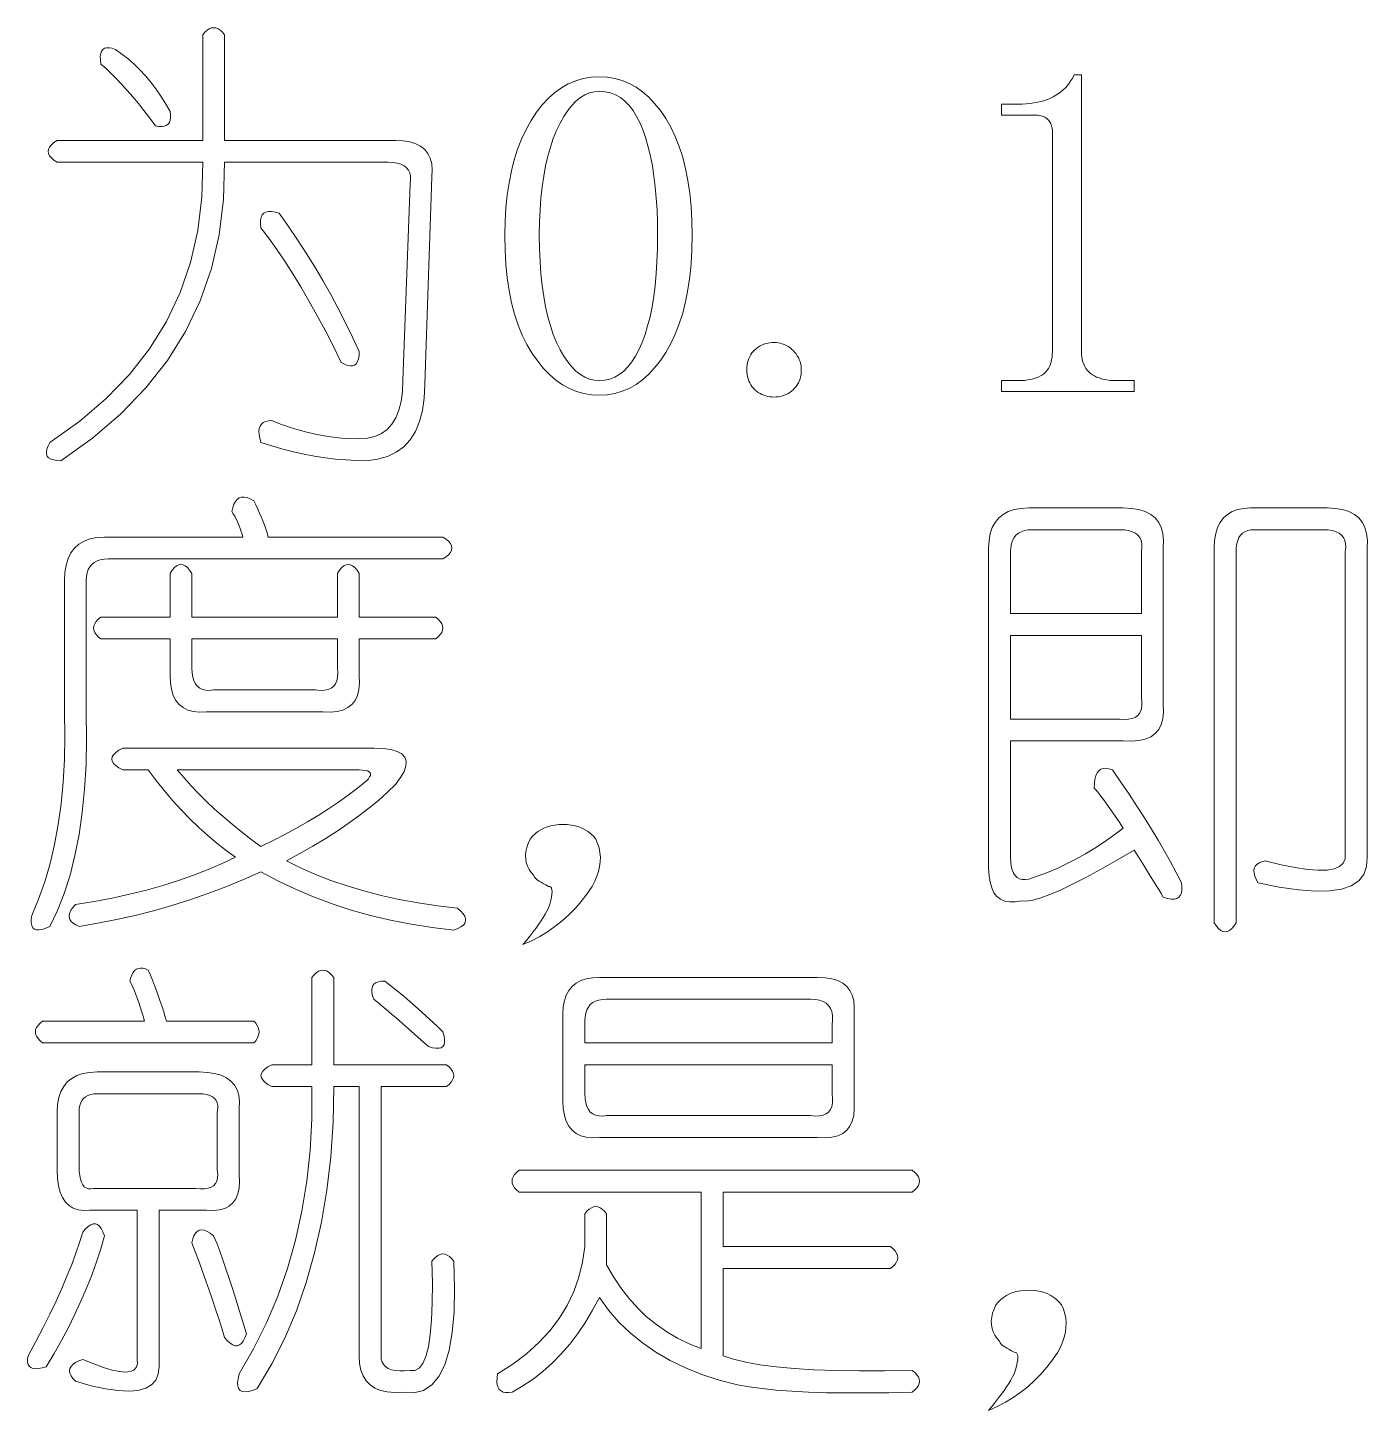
# Model space of a CAD drawing. Extents: x 0 to 297, y 0 to 210.
# Drawn here: x 174.88 to 189.61, y 29.86 to 45.06 of the extents above; entities that cross this region are included whole.
import ezdxf

# ---------------------------------------------------------------- set-up
doc = ezdxf.new("R2010")
doc.units = 0

msp = doc.modelspace()

# ---------------------------------------------------------------- linework, layer by layer
at = {"color": 255, "lineweight": 13}
for points in [[(176.806, 44.975), (176.83, 45.004), (176.854, 45.026), (176.878, 45.042), (176.902, 45.052), (176.926, 45.055), (176.95, 45.052), (176.974, 45.042), (176.998, 45.026), (177.022, 45.004), (177.046, 44.975), (177.046, 43.815), (178.926, 43.815), (179.009, 43.811), (179.083, 43.799), (179.147, 43.779), (179.201, 43.751), (179.246, 43.715), (179.281, 43.671), (179.307, 43.619), (179.323, 43.559), (179.329, 43.491), (179.326, 43.415), (179.246, 41.135), (179.24, 40.983), (179.221, 40.846), (179.189, 40.724), (179.144, 40.617), (179.086, 40.525), (179.016, 40.449), (178.933, 40.388), (178.837, 40.342), (178.728, 40.311), (178.606, 40.295), (178.494, 40.297), (178.381, 40.303), (178.267, 40.313), (178.152, 40.327), (178.036, 40.345), (177.92, 40.367), (177.803, 40.393), (177.685, 40.423), (177.566, 40.457), (177.446, 40.495), (177.433, 40.541), (177.425, 40.582), (177.423, 40.618), (177.427, 40.649), (177.436, 40.675), (177.451, 40.697), (177.471, 40.714), (177.497, 40.726), (177.529, 40.733), (177.566, 40.735), (177.662, 40.697), (177.758, 40.663), (177.854, 40.633), (177.95, 40.607), (178.046, 40.585), (178.142, 40.567), (178.238, 40.553), (178.334, 40.543), (178.43, 40.537), (178.526, 40.535), (178.617, 40.542), (178.699, 40.561), (178.771, 40.593), (178.833, 40.638), (178.886, 40.695), (178.929, 40.766), (178.963, 40.849), (178.987, 40.945), (179.001, 41.054), (179.006, 41.175), (179.086, 43.335), (179.091, 43.381), (179.089, 43.422), (179.081, 43.458), (179.067, 43.489), (179.046, 43.515), (179.019, 43.537), (178.985, 43.554), (178.945, 43.566), (178.899, 43.573), (178.846, 43.575), (177.046, 43.575), (177.035, 43.168), (176.987, 42.778), (176.901, 42.406), (176.777, 42.052), (176.616, 41.715), (176.417, 41.396), (176.181, 41.094), (175.907, 40.81), (175.595, 40.544), (175.246, 40.295), (175.202, 40.297), (175.165, 40.303), (175.135, 40.313), (175.112, 40.327), (175.096, 40.345), (175.088, 40.367), (175.087, 40.393), (175.093, 40.423), (175.106, 40.457), (175.126, 40.495), (175.453, 40.728), (175.744, 40.977), (176, 41.243), (176.221, 41.526), (176.406, 41.825), (176.557, 42.142), (176.672, 42.475), (176.752, 42.825), (176.797, 43.192), (176.806, 43.575), (175.206, 43.575), (175.17, 43.599), (175.142, 43.623), (175.122, 43.647), (175.11, 43.671), (175.106, 43.695), (175.11, 43.719), (175.122, 43.743), (175.142, 43.767), (175.17, 43.791), (175.206, 43.815), (176.806, 43.815)], [(175.846, 44.815), (175.917, 44.765), (175.985, 44.711), (176.051, 44.653), (176.115, 44.591), (176.176, 44.525), (176.235, 44.455), (176.291, 44.381), (176.345, 44.303), (176.397, 44.221), (176.446, 44.135), (176.452, 44.098), (176.453, 44.065), (176.449, 44.037), (176.44, 44.014), (176.426, 43.995), (176.408, 43.982), (176.385, 43.973), (176.357, 43.969), (176.324, 43.97), (176.286, 43.975), (176.223, 44.061), (176.16, 44.143), (176.098, 44.221), (176.037, 44.295), (175.976, 44.365), (175.917, 44.431), (175.858, 44.493), (175.8, 44.551), (175.743, 44.605), (175.686, 44.655), (175.681, 44.7), (175.68, 44.738), (175.684, 44.77), (175.693, 44.796), (175.706, 44.815), (175.725, 44.828), (175.748, 44.834), (175.776, 44.834), (175.809, 44.828)], [(181.166, 41.015), (181.08, 41.02), (180.996, 41.034), (180.915, 41.057), (180.837, 41.089), (180.761, 41.13), (180.689, 41.181), (180.619, 41.241), (180.552, 41.31), (180.488, 41.388), (180.426, 41.475), (180.369, 41.571), (180.318, 41.674), (180.273, 41.785), (180.234, 41.904), (180.201, 42.03), (180.174, 42.164), (180.153, 42.305), (180.138, 42.454), (180.129, 42.611), (180.126, 42.775), (180.129, 42.928), (180.138, 43.075), (180.152, 43.216), (180.173, 43.351), (180.199, 43.48), (180.231, 43.603), (180.268, 43.72), (180.312, 43.831), (180.361, 43.936), (180.416, 44.035), (180.476, 44.126), (180.539, 44.208), (180.606, 44.28), (180.675, 44.342), (180.749, 44.395), (180.825, 44.438), (180.906, 44.472), (180.989, 44.496), (181.076, 44.51), (181.166, 44.515), (181.253, 44.511), (181.336, 44.497), (181.417, 44.474), (181.494, 44.442), (181.569, 44.4), (181.64, 44.35), (181.709, 44.29), (181.774, 44.221), (181.837, 44.143), (181.896, 44.055), (181.951, 43.96), (182.001, 43.857), (182.044, 43.747), (182.082, 43.63), (182.114, 43.505), (182.14, 43.374), (182.16, 43.235), (182.175, 43.089), (182.183, 42.936), (182.186, 42.775), (182.183, 42.615), (182.175, 42.461), (182.16, 42.315), (182.14, 42.175), (182.114, 42.043), (182.082, 41.917), (182.044, 41.799), (182.001, 41.687), (181.951, 41.583), (181.896, 41.485), (181.837, 41.396), (181.774, 41.316), (181.709, 41.246), (181.64, 41.184), (181.569, 41.133), (181.494, 41.09), (181.417, 41.058), (181.336, 41.034), (181.253, 41.02)], [(186.466, 44.535), (186.466, 41.495), (186.467, 41.464), (186.47, 41.434), (186.475, 41.406), (186.482, 41.38), (186.491, 41.355), (186.502, 41.332), (186.515, 41.31), (186.53, 41.29), (186.547, 41.272), (186.566, 41.255), (186.587, 41.24), (186.609, 41.226), (186.633, 41.214), (186.659, 41.204), (186.686, 41.195), (186.715, 41.188), (186.745, 41.182), (186.777, 41.178), (186.811, 41.176), (186.846, 41.175), (187.046, 41.175), (187.046, 41.055), (185.586, 41.055), (185.586, 41.175), (185.766, 41.175), (185.805, 41.176), (185.842, 41.178), (185.876, 41.182), (185.909, 41.188), (185.939, 41.195), (185.967, 41.204), (185.992, 41.214), (186.016, 41.226), (186.037, 41.24), (186.056, 41.255), (186.073, 41.272), (186.089, 41.29), (186.102, 41.31), (186.114, 41.332), (186.124, 41.355), (186.132, 41.38), (186.138, 41.406), (186.143, 41.434), (186.145, 41.464), (186.146, 41.495), (186.146, 43.915), (186.146, 43.931), (186.144, 43.946), (186.142, 43.961), (186.138, 43.974), (186.134, 43.988), (186.128, 44), (186.122, 44.013), (186.114, 44.024), (186.106, 44.035), (186.096, 44.045), (186.086, 44.055), (186.074, 44.063), (186.062, 44.071), (186.048, 44.077), (186.034, 44.083), (186.018, 44.087), (186.002, 44.091), (185.984, 44.093), (185.966, 44.095), (185.946, 44.095), (185.586, 44.095), (185.586, 44.215), (185.766, 44.215), (185.813, 44.216), (185.859, 44.218), (185.902, 44.222), (185.944, 44.228), (185.984, 44.235), (186.022, 44.244), (186.058, 44.254), (186.093, 44.266), (186.125, 44.28), (186.156, 44.295), (186.186, 44.312), (186.213, 44.33), (186.24, 44.35), (186.265, 44.372), (186.289, 44.395), (186.311, 44.42), (186.332, 44.446), (186.351, 44.474), (186.37, 44.504), (186.386, 44.535)], [(181.166, 44.355), (181.111, 44.351), (181.058, 44.338), (181.006, 44.317), (180.957, 44.286), (180.909, 44.248), (180.863, 44.2), (180.818, 44.145), (180.776, 44.08), (180.735, 44.007), (180.696, 43.925), (180.66, 43.836), (180.628, 43.742), (180.599, 43.641), (180.575, 43.535), (180.554, 43.423), (180.537, 43.305), (180.523, 43.181), (180.514, 43.052), (180.508, 42.916), (180.506, 42.775), (180.508, 42.627), (180.514, 42.485), (180.523, 42.35), (180.537, 42.222), (180.554, 42.1), (180.575, 41.986), (180.599, 41.878), (180.628, 41.777), (180.66, 41.683), (180.696, 41.595), (180.735, 41.515), (180.776, 41.444), (180.818, 41.381), (180.863, 41.326), (180.909, 41.28), (180.957, 41.242), (181.006, 41.213), (181.058, 41.192), (181.111, 41.179), (181.166, 41.175), (181.225, 41.179), (181.281, 41.192), (181.335, 41.213), (181.385, 41.242), (181.434, 41.28), (181.479, 41.326), (181.523, 41.381), (181.563, 41.444), (181.601, 41.515), (181.636, 41.595), (181.669, 41.683), (181.697, 41.777), (181.723, 41.878), (181.745, 41.986), (181.764, 42.1), (181.779, 42.222), (181.791, 42.35), (181.799, 42.485), (181.805, 42.627), (181.806, 42.775), (181.805, 42.916), (181.8, 43.052), (181.792, 43.181), (181.781, 43.305), (181.766, 43.423), (181.749, 43.535), (181.728, 43.641), (181.704, 43.742), (181.677, 43.836), (181.646, 43.925), (181.613, 44.007), (181.576, 44.08), (181.536, 44.145), (181.493, 44.2), (181.446, 44.248), (181.397, 44.286), (181.344, 44.317), (181.288, 44.338), (181.229, 44.351)], [(177.646, 43.015), (177.749, 42.87), (177.848, 42.724), (177.944, 42.576), (178.037, 42.426), (178.126, 42.275), (178.213, 42.122), (178.296, 41.968), (178.376, 41.812), (178.453, 41.654), (178.526, 41.495), (178.524, 41.451), (178.518, 41.414), (178.508, 41.384), (178.494, 41.361), (178.476, 41.345), (178.454, 41.337), (178.428, 41.336), (178.398, 41.342), (178.364, 41.355), (178.326, 41.375), (178.238, 41.556), (178.15, 41.729), (178.062, 41.895), (177.974, 42.054), (177.886, 42.205), (177.798, 42.35), (177.71, 42.487), (177.622, 42.617), (177.534, 42.74), (177.446, 42.855), (177.441, 42.9), (177.441, 42.938), (177.447, 42.97), (177.459, 42.996), (177.476, 43.015), (177.499, 43.028), (177.527, 43.034), (177.561, 43.034), (177.601, 43.028)], [(183.086, 40.995), (183.063, 40.996), (183.039, 40.998), (183.017, 41.002), (182.995, 41.008), (182.974, 41.015), (182.953, 41.024), (182.933, 41.034), (182.913, 41.046), (182.895, 41.06), (182.876, 41.075), (182.859, 41.092), (182.844, 41.11), (182.83, 41.129), (182.819, 41.149), (182.809, 41.17), (182.801, 41.193), (182.794, 41.217), (182.79, 41.242), (182.787, 41.268), (182.786, 41.295), (182.787, 41.323), (182.79, 41.349), (182.794, 41.374), (182.801, 41.398), (182.809, 41.42), (182.819, 41.442), (182.83, 41.462), (182.844, 41.481), (182.859, 41.499), (182.876, 41.515), (182.895, 41.53), (182.913, 41.544), (182.933, 41.556), (182.953, 41.566), (182.974, 41.575), (182.995, 41.582), (183.017, 41.588), (183.039, 41.592), (183.063, 41.594), (183.086, 41.595), (183.11, 41.594), (183.133, 41.592), (183.156, 41.587), (183.177, 41.581), (183.199, 41.573), (183.219, 41.563), (183.24, 41.551), (183.259, 41.538), (183.278, 41.522), (183.296, 41.505), (183.313, 41.487), (183.329, 41.468), (183.342, 41.449), (183.354, 41.428), (183.364, 41.408), (183.372, 41.386), (183.378, 41.365), (183.383, 41.342), (183.385, 41.319), (183.386, 41.295), (183.385, 41.268), (183.383, 41.242), (183.378, 41.217), (183.372, 41.193), (183.364, 41.17), (183.354, 41.149), (183.342, 41.129), (183.329, 41.11), (183.313, 41.092), (183.296, 41.075), (183.278, 41.06), (183.259, 41.046), (183.24, 41.034), (183.219, 41.024), (183.199, 41.015), (183.177, 41.008), (183.156, 41.002), (183.133, 40.998), (183.11, 40.996)], [(177.366, 39.855), (177.389, 39.808), (177.411, 39.762), (177.431, 39.718), (177.449, 39.676), (177.466, 39.635), (177.481, 39.596), (177.495, 39.558), (177.507, 39.522), (177.517, 39.488), (177.526, 39.455), (179.446, 39.455), (179.482, 39.431), (179.51, 39.407), (179.53, 39.383), (179.542, 39.359), (179.546, 39.335), (179.542, 39.311), (179.53, 39.287), (179.51, 39.263), (179.482, 39.239), (179.446, 39.215), (175.766, 39.215), (175.721, 39.213), (175.68, 39.206), (175.644, 39.194), (175.613, 39.177), (175.586, 39.155), (175.565, 39.129), (175.548, 39.098), (175.536, 39.062), (175.529, 39.021), (175.526, 38.975), (175.526, 37.535), (175.529, 37.238), (175.523, 36.954), (175.507, 36.684), (175.481, 36.428), (175.446, 36.185), (175.401, 35.956), (175.347, 35.74), (175.283, 35.538), (175.209, 35.35), (175.126, 35.175), (175.081, 35.155), (175.041, 35.142), (175.007, 35.136), (174.979, 35.137), (174.956, 35.145), (174.939, 35.161), (174.927, 35.184), (174.921, 35.214), (174.921, 35.251), (174.926, 35.295), (175.002, 35.476), (175.069, 35.666), (175.127, 35.866), (175.176, 36.076), (175.216, 36.295), (175.248, 36.524), (175.271, 36.762), (175.285, 37.01), (175.29, 37.268), (175.286, 37.535), (175.286, 38.975), (175.291, 39.066), (175.304, 39.148), (175.326, 39.22), (175.357, 39.282), (175.396, 39.335), (175.445, 39.378), (175.502, 39.412), (175.568, 39.436), (175.643, 39.45), (175.726, 39.455), (177.246, 39.455), (177.238, 39.487), (177.229, 39.518), (177.219, 39.548), (177.208, 39.577), (177.196, 39.605), (177.184, 39.633), (177.171, 39.66), (177.157, 39.686), (177.142, 39.711), (177.126, 39.735), (177.136, 39.78), (177.149, 39.817), (177.165, 39.847), (177.184, 39.87), (177.206, 39.885), (177.232, 39.894), (177.261, 39.895), (177.293, 39.889), (177.328, 39.876)], [(185.886, 39.775), (186.926, 39.775), (187.017, 39.771), (187.097, 39.758), (187.167, 39.736), (187.227, 39.705), (187.276, 39.665), (187.315, 39.617), (187.343, 39.56), (187.361, 39.494), (187.369, 39.419), (187.366, 39.335), (187.366, 37.615), (187.369, 37.532), (187.361, 37.458), (187.343, 37.394), (187.315, 37.34), (187.276, 37.295), (187.227, 37.26), (187.167, 37.234), (187.097, 37.218), (187.017, 37.212), (186.926, 37.215), (185.686, 37.215), (185.686, 35.935), (185.688, 35.882), (185.694, 35.836), (185.704, 35.796), (185.718, 35.762), (185.736, 35.735), (185.758, 35.714), (185.784, 35.7), (185.814, 35.692), (185.848, 35.69), (185.886, 35.695), (185.99, 35.73), (186.094, 35.769), (186.198, 35.813), (186.302, 35.862), (186.406, 35.915), (186.51, 35.974), (186.614, 36.037), (186.718, 36.105), (186.822, 36.178), (186.926, 36.255), (186.88, 36.324), (186.837, 36.388), (186.797, 36.446), (186.76, 36.498), (186.726, 36.545), (186.696, 36.586), (186.669, 36.622), (186.645, 36.652), (186.624, 36.676), (186.606, 36.695), (186.608, 36.748), (186.614, 36.793), (186.624, 36.831), (186.638, 36.862), (186.656, 36.885), (186.678, 36.902), (186.704, 36.911), (186.734, 36.913), (186.768, 36.908), (186.806, 36.895), (186.9, 36.76), (186.99, 36.628), (187.076, 36.498), (187.158, 36.37), (187.236, 36.245), (187.31, 36.122), (187.38, 36.002), (187.446, 35.884), (187.508, 35.768), (187.566, 35.655), (187.571, 35.61), (187.571, 35.572), (187.565, 35.54), (187.553, 35.514), (187.536, 35.495), (187.513, 35.482), (187.485, 35.476), (187.451, 35.476), (187.411, 35.482), (187.366, 35.495), (187.341, 35.536), (187.315, 35.58), (187.287, 35.626), (187.257, 35.674), (187.226, 35.725), (187.193, 35.778), (187.159, 35.834), (187.123, 35.892), (187.085, 35.952), (187.046, 36.015), (186.854, 35.902), (186.677, 35.801), (186.515, 35.713), (186.368, 35.638), (186.236, 35.575), (186.12, 35.526), (186.019, 35.489), (185.933, 35.465), (185.862, 35.454), (185.806, 35.455), (185.738, 35.444), (185.677, 35.444), (185.623, 35.454), (185.576, 35.474), (185.536, 35.505), (185.504, 35.546), (185.479, 35.598), (185.461, 35.66), (185.45, 35.732), (185.446, 35.815), (185.446, 39.335), (185.451, 39.419), (185.464, 39.494), (185.486, 39.56), (185.517, 39.617), (185.556, 39.665), (185.605, 39.705), (185.662, 39.736), (185.728, 39.758), (185.803, 39.771)], [(188.326, 39.775), (189.166, 39.775), (189.257, 39.771), (189.337, 39.758), (189.407, 39.736), (189.467, 39.705), (189.516, 39.665), (189.555, 39.617), (189.583, 39.56), (189.601, 39.494), (189.609, 39.419), (189.606, 39.335), (189.606, 35.935), (189.601, 35.832), (189.571, 35.745), (189.515, 35.675), (189.433, 35.622), (189.326, 35.585), (189.193, 35.566), (189.035, 35.563), (188.851, 35.577), (188.641, 35.608), (188.406, 35.655), (188.385, 35.694), (188.371, 35.729), (188.363, 35.761), (188.361, 35.79), (188.366, 35.815), (188.377, 35.838), (188.395, 35.857), (188.419, 35.873), (188.449, 35.886), (188.486, 35.895), (188.661, 35.853), (188.816, 35.822), (188.952, 35.802), (189.069, 35.793), (189.166, 35.795), (189.245, 35.809), (189.304, 35.834), (189.344, 35.87), (189.365, 35.917), (189.366, 35.975), (189.366, 39.295), (189.371, 39.341), (189.369, 39.382), (189.361, 39.418), (189.347, 39.449), (189.326, 39.475), (189.299, 39.497), (189.265, 39.514), (189.225, 39.526), (189.179, 39.533), (189.126, 39.535), (188.366, 39.535), (188.328, 39.533), (188.294, 39.526), (188.264, 39.514), (188.238, 39.497), (188.216, 39.475), (188.198, 39.449), (188.184, 39.418), (188.174, 39.382), (188.168, 39.341), (188.166, 39.295), (188.166, 35.215), (188.142, 35.179), (188.118, 35.151), (188.094, 35.131), (188.07, 35.119), (188.046, 35.115), (188.022, 35.119), (187.998, 35.131), (187.974, 35.151), (187.95, 35.179), (187.926, 35.215), (187.926, 39.335), (187.93, 39.419), (187.942, 39.494), (187.962, 39.56), (187.99, 39.617), (188.026, 39.665), (188.07, 39.705), (188.122, 39.736), (188.182, 39.758), (188.25, 39.771)], [(186.886, 39.535), (185.926, 39.535), (185.881, 39.533), (185.84, 39.526), (185.804, 39.514), (185.773, 39.497), (185.746, 39.475), (185.725, 39.449), (185.708, 39.418), (185.696, 39.382), (185.689, 39.341), (185.686, 39.295), (185.686, 38.615), (187.126, 38.615), (187.126, 39.295), (187.131, 39.341), (187.129, 39.382), (187.121, 39.418), (187.107, 39.449), (187.086, 39.475), (187.059, 39.497), (187.025, 39.514), (186.985, 39.526), (186.939, 39.533)], [(178.286, 39.055), (178.31, 39.091), (178.334, 39.119), (178.358, 39.139), (178.382, 39.151), (178.406, 39.155), (178.43, 39.151), (178.454, 39.139), (178.478, 39.119), (178.502, 39.091), (178.526, 39.055), (178.526, 38.575), (179.366, 38.575), (179.395, 38.551), (179.417, 38.527), (179.433, 38.503), (179.443, 38.479), (179.446, 38.455), (179.443, 38.431), (179.433, 38.407), (179.417, 38.383), (179.395, 38.359), (179.366, 38.335), (178.526, 38.335), (178.526, 37.935), (178.529, 37.852), (178.523, 37.778), (178.507, 37.714), (178.481, 37.66), (178.446, 37.615), (178.401, 37.58), (178.347, 37.554), (178.283, 37.538), (178.209, 37.532), (178.126, 37.535), (176.846, 37.535), (176.77, 37.532), (176.702, 37.538), (176.642, 37.554), (176.59, 37.58), (176.546, 37.615), (176.51, 37.66), (176.482, 37.714), (176.462, 37.778), (176.45, 37.852), (176.446, 37.935), (176.446, 38.335), (175.686, 38.335), (175.657, 38.359), (175.635, 38.383), (175.619, 38.407), (175.609, 38.431), (175.606, 38.455), (175.609, 38.479), (175.619, 38.503), (175.635, 38.527), (175.657, 38.551), (175.686, 38.575), (176.446, 38.575), (176.446, 39.055), (176.47, 39.091), (176.494, 39.119), (176.518, 39.139), (176.542, 39.151), (176.566, 39.155), (176.59, 39.151), (176.614, 39.139), (176.638, 39.119), (176.662, 39.091), (176.686, 39.055), (176.686, 38.575), (178.286, 38.575)], [(178.286, 38.335), (176.686, 38.335), (176.686, 38.015), (176.689, 37.962), (176.696, 37.916), (176.708, 37.876), (176.725, 37.842), (176.746, 37.815), (176.773, 37.794), (176.804, 37.78), (176.84, 37.772), (176.881, 37.77), (176.926, 37.775), (178.046, 37.775), (178.099, 37.77), (178.145, 37.772), (178.185, 37.78), (178.219, 37.794), (178.246, 37.815), (178.267, 37.842), (178.281, 37.876), (178.289, 37.916), (178.291, 37.962), (178.286, 38.015)], [(187.126, 38.375), (185.686, 38.375), (185.686, 37.455), (186.886, 37.455), (186.939, 37.45), (186.985, 37.452), (187.025, 37.46), (187.059, 37.474), (187.086, 37.495), (187.107, 37.522), (187.121, 37.556), (187.129, 37.596), (187.131, 37.642), (187.126, 37.695)], [(175.926, 37.135), (178.686, 37.135), (178.789, 37.131), (178.875, 37.119), (178.943, 37.099), (178.993, 37.071), (179.026, 37.035), (179.041, 36.991), (179.039, 36.939), (179.019, 36.879), (178.981, 36.811), (178.926, 36.735), (178.835, 36.648), (178.737, 36.561), (178.633, 36.475), (178.523, 36.39), (178.406, 36.305), (178.283, 36.222), (178.153, 36.139), (178.017, 36.057), (177.875, 35.976), (177.726, 35.895), (177.882, 35.818), (178.045, 35.746), (178.215, 35.68), (178.392, 35.62), (178.576, 35.565), (178.768, 35.516), (178.967, 35.472), (179.173, 35.434), (179.386, 35.402), (179.606, 35.375), (179.642, 35.344), (179.669, 35.314), (179.687, 35.286), (179.696, 35.26), (179.696, 35.235), (179.688, 35.212), (179.671, 35.19), (179.645, 35.17), (179.61, 35.152), (179.566, 35.135), (179.329, 35.163), (179.097, 35.199), (178.871, 35.243), (178.651, 35.295), (178.436, 35.355), (178.227, 35.423), (178.023, 35.499), (177.825, 35.583), (177.633, 35.675), (177.446, 35.775), (177.253, 35.69), (177.059, 35.61), (176.863, 35.536), (176.665, 35.468), (176.466, 35.405), (176.265, 35.348), (176.063, 35.296), (175.859, 35.25), (175.653, 35.21), (175.446, 35.175), (175.41, 35.192), (175.381, 35.21), (175.359, 35.23), (175.344, 35.252), (175.336, 35.275), (175.336, 35.3), (175.343, 35.326), (175.357, 35.354), (175.378, 35.384), (175.406, 35.415), (175.611, 35.449), (175.809, 35.487), (176.001, 35.529), (176.187, 35.575), (176.366, 35.625), (176.539, 35.679), (176.705, 35.737), (176.865, 35.799), (177.019, 35.865), (177.166, 35.935), (177.063, 36.01), (176.961, 36.089), (176.861, 36.173), (176.763, 36.262), (176.666, 36.355), (176.571, 36.454), (176.477, 36.557), (176.385, 36.665), (176.295, 36.778), (176.206, 36.895), (175.926, 36.895), (175.883, 36.919), (175.849, 36.943), (175.825, 36.967), (175.811, 36.991), (175.806, 37.015), (175.811, 37.039), (175.825, 37.063), (175.849, 37.087), (175.883, 37.111)], [(178.526, 36.895), (176.526, 36.895), (176.6, 36.808), (176.678, 36.721), (176.76, 36.635), (176.846, 36.55), (176.936, 36.465), (177.03, 36.382), (177.128, 36.299), (177.23, 36.217), (177.336, 36.136), (177.446, 36.055), (177.58, 36.12), (177.71, 36.186), (177.836, 36.254), (177.958, 36.324), (178.076, 36.395), (178.19, 36.468), (178.3, 36.542), (178.406, 36.618), (178.508, 36.696), (178.606, 36.775), (178.627, 36.798), (178.641, 36.818), (178.649, 36.836), (178.651, 36.852), (178.646, 36.865), (178.635, 36.876), (178.617, 36.884), (178.593, 36.89), (178.563, 36.894)], [(180.406, 36.135), (180.431, 36.166), (180.459, 36.193), (180.489, 36.217), (180.521, 36.238), (180.556, 36.255), (180.593, 36.27), (180.633, 36.281), (180.675, 36.289), (180.719, 36.294), (180.766, 36.295), (180.813, 36.294), (180.857, 36.289), (180.899, 36.281), (180.939, 36.27), (180.976, 36.255), (181.011, 36.238), (181.043, 36.217), (181.073, 36.193), (181.101, 36.166), (181.126, 36.135), (181.147, 36.087), (181.163, 36.038), (181.173, 35.988), (181.177, 35.937), (181.176, 35.885), (181.169, 35.833), (181.157, 35.78), (181.139, 35.726), (181.115, 35.671), (181.086, 35.615), (181.028, 35.53), (180.966, 35.449), (180.9, 35.373), (180.83, 35.302), (180.756, 35.235), (180.678, 35.174), (180.596, 35.117), (180.51, 35.065), (180.42, 35.018), (180.326, 34.975), (180.365, 35.022), (180.401, 35.068), (180.435, 35.112), (180.467, 35.154), (180.496, 35.195), (180.523, 35.234), (180.547, 35.272), (180.569, 35.308), (180.589, 35.342), (180.606, 35.375), (180.621, 35.421), (180.632, 35.462), (180.64, 35.498), (180.645, 35.529), (180.646, 35.555), (180.645, 35.577), (180.64, 35.594), (180.632, 35.606), (180.621, 35.613), (180.606, 35.615), (180.576, 35.631), (180.549, 35.646), (180.525, 35.66), (180.504, 35.673), (180.486, 35.685), (180.472, 35.697), (180.461, 35.708), (180.453, 35.718), (180.448, 35.727), (180.446, 35.735), (180.417, 35.768), (180.393, 35.802), (180.375, 35.838), (180.363, 35.876), (180.356, 35.915), (180.355, 35.956), (180.359, 35.998), (180.369, 36.042), (180.385, 36.088)], [(176.006, 34.575), (176.015, 34.612), (176.027, 34.644), (176.041, 34.67), (176.057, 34.69), (176.076, 34.705), (176.097, 34.714), (176.121, 34.718), (176.147, 34.716), (176.175, 34.708), (176.206, 34.695), (176.23, 34.639), (176.253, 34.583), (176.275, 34.527), (176.296, 34.471), (176.316, 34.415), (176.336, 34.359), (176.355, 34.303), (176.373, 34.247), (176.39, 34.191), (176.406, 34.135), (177.366, 34.135), (177.388, 34.111), (177.405, 34.087), (177.417, 34.063), (177.424, 34.039), (177.426, 34.015), (177.424, 33.991), (177.417, 33.967), (177.405, 33.943), (177.388, 33.919), (177.366, 33.895), (175.046, 33.895), (175.017, 33.919), (174.995, 33.943), (174.979, 33.967), (174.969, 33.991), (174.966, 34.015), (174.969, 34.039), (174.979, 34.063), (174.995, 34.087), (175.017, 34.111), (175.046, 34.135), (176.166, 34.135), (176.15, 34.19), (176.134, 34.242), (176.118, 34.292), (176.102, 34.34), (176.086, 34.385), (176.07, 34.428), (176.054, 34.468), (176.038, 34.506), (176.022, 34.542)], [(178.246, 34.615), (178.246, 33.655), (179.486, 33.655), (179.515, 33.631), (179.537, 33.607), (179.553, 33.583), (179.563, 33.559), (179.566, 33.535), (179.563, 33.511), (179.553, 33.487), (179.537, 33.463), (179.515, 33.439), (179.486, 33.415), (178.766, 33.415), (178.766, 30.455), (178.769, 30.418), (178.779, 30.385), (178.795, 30.357), (178.817, 30.334), (178.846, 30.315), (178.881, 30.302), (178.923, 30.293), (178.971, 30.289), (179.025, 30.29), (179.086, 30.295), (179.139, 30.293), (179.185, 30.318), (179.225, 30.37), (179.259, 30.449), (179.286, 30.555), (179.307, 30.689), (179.321, 30.85), (179.329, 31.038), (179.331, 31.253), (179.326, 31.495), (179.35, 31.524), (179.374, 31.546), (179.398, 31.562), (179.422, 31.572), (179.446, 31.575), (179.47, 31.572), (179.494, 31.562), (179.518, 31.546), (179.542, 31.524), (179.566, 31.495), (179.575, 31.2), (179.569, 30.938), (179.549, 30.71), (179.515, 30.516), (179.466, 30.355), (179.403, 30.228), (179.325, 30.134), (179.233, 30.074), (179.127, 30.048), (179.006, 30.055), (178.915, 30.052), (178.833, 30.058), (178.761, 30.074), (178.699, 30.1), (178.646, 30.135), (178.603, 30.18), (178.569, 30.234), (178.545, 30.298), (178.531, 30.372), (178.526, 30.455), (178.526, 33.415), (178.246, 33.415), (178.238, 33.022), (178.213, 32.642), (178.171, 32.276), (178.112, 31.924), (178.036, 31.585), (177.944, 31.26), (177.835, 30.948), (177.709, 30.65), (177.566, 30.366), (177.406, 30.095), (177.354, 30.075), (177.309, 30.063), (177.271, 30.059), (177.24, 30.063), (177.216, 30.075), (177.2, 30.095), (177.191, 30.123), (177.189, 30.159), (177.194, 30.203), (177.206, 30.255), (177.365, 30.532), (177.507, 30.817), (177.631, 31.111), (177.737, 31.414), (177.826, 31.725), (177.897, 32.046), (177.951, 32.375), (177.987, 32.713), (178.005, 33.06), (178.006, 33.415), (177.566, 33.415), (177.523, 33.439), (177.489, 33.463), (177.465, 33.487), (177.451, 33.511), (177.446, 33.535), (177.451, 33.559), (177.465, 33.583), (177.489, 33.607), (177.523, 33.631), (177.566, 33.655), (178.006, 33.655), (178.006, 34.615), (178.03, 34.644), (178.054, 34.666), (178.078, 34.682), (178.102, 34.692), (178.126, 34.695), (178.15, 34.692), (178.174, 34.682), (178.198, 34.666), (178.222, 34.644)], [(178.686, 34.375), (178.673, 34.413), (178.665, 34.447), (178.663, 34.477), (178.667, 34.503), (178.676, 34.525), (178.691, 34.543), (178.711, 34.557), (178.737, 34.567), (178.769, 34.573), (178.806, 34.575), (178.877, 34.519), (178.947, 34.463), (179.015, 34.407), (179.081, 34.351), (179.146, 34.295), (179.209, 34.239), (179.271, 34.183), (179.331, 34.127), (179.389, 34.071), (179.446, 34.015), (179.459, 33.97), (179.465, 33.932), (179.465, 33.9), (179.459, 33.874), (179.446, 33.855), (179.427, 33.842), (179.401, 33.836), (179.369, 33.836), (179.331, 33.842), (179.286, 33.855), (179.208, 33.925), (179.134, 33.991), (179.064, 34.053), (178.998, 34.111), (178.936, 34.165), (178.878, 34.215), (178.824, 34.261), (178.774, 34.303), (178.728, 34.341)], [(181.166, 34.615), (183.566, 34.615), (183.649, 34.611), (183.723, 34.599), (183.787, 34.579), (183.841, 34.551), (183.886, 34.515), (183.921, 34.471), (183.947, 34.419), (183.963, 34.359), (183.969, 34.291), (183.966, 34.215), (183.966, 33.255), (183.969, 33.172), (183.963, 33.098), (183.947, 33.034), (183.921, 32.98), (183.886, 32.935), (183.841, 32.9), (183.787, 32.874), (183.723, 32.858), (183.649, 32.852), (183.566, 32.855), (181.166, 32.855), (181.09, 32.852), (181.022, 32.858), (180.962, 32.874), (180.91, 32.9), (180.866, 32.935), (180.83, 32.98), (180.802, 33.034), (180.782, 33.098), (180.77, 33.172), (180.766, 33.255), (180.766, 34.215), (180.77, 34.291), (180.782, 34.359), (180.802, 34.419), (180.83, 34.471), (180.866, 34.515), (180.91, 34.551), (180.962, 34.579), (181.022, 34.599), (181.09, 34.611)], [(183.486, 34.375), (181.246, 34.375), (181.201, 34.373), (181.16, 34.366), (181.124, 34.354), (181.093, 34.337), (181.066, 34.315), (181.045, 34.289), (181.028, 34.258), (181.016, 34.222), (181.009, 34.181), (181.006, 34.135), (181.006, 33.895), (183.726, 33.895), (183.726, 34.095), (183.731, 34.148), (183.729, 34.196), (183.721, 34.238), (183.707, 34.274), (183.686, 34.305), (183.659, 34.33), (183.625, 34.35), (183.585, 34.364), (183.539, 34.372)], [(183.726, 33.655), (181.006, 33.655), (181.006, 33.335), (181.009, 33.282), (181.016, 33.236), (181.028, 33.196), (181.045, 33.162), (181.066, 33.135), (181.093, 33.114), (181.124, 33.1), (181.16, 33.092), (181.201, 33.09), (181.246, 33.095), (183.486, 33.095), (183.539, 33.09), (183.585, 33.092), (183.625, 33.1), (183.659, 33.114), (183.686, 33.135), (183.707, 33.162), (183.721, 33.196), (183.729, 33.236), (183.731, 33.282), (183.726, 33.335)], [(175.646, 33.575), (176.766, 33.575), (176.857, 33.571), (176.937, 33.559), (177.007, 33.539), (177.067, 33.511), (177.116, 33.475), (177.155, 33.431), (177.183, 33.379), (177.201, 33.319), (177.209, 33.251), (177.206, 33.175), (177.206, 32.455), (177.21, 32.372), (177.205, 32.298), (177.191, 32.234), (177.168, 32.18), (177.136, 32.135), (177.096, 32.1), (177.047, 32.074), (176.989, 32.058), (176.922, 32.052), (176.846, 32.055), (176.326, 32.055), (176.326, 30.335), (176.317, 30.254), (176.289, 30.188), (176.243, 30.136), (176.179, 30.098), (176.096, 30.075), (175.995, 30.066), (175.875, 30.072), (175.737, 30.092), (175.581, 30.126), (175.406, 30.175), (175.378, 30.206), (175.358, 30.236), (175.346, 30.264), (175.342, 30.29), (175.346, 30.315), (175.358, 30.338), (175.378, 30.36), (175.406, 30.38), (175.442, 30.398), (175.486, 30.415), (175.607, 30.365), (175.715, 30.326), (175.809, 30.298), (175.889, 30.281), (175.956, 30.275), (176.009, 30.281), (176.049, 30.298), (176.075, 30.326), (176.087, 30.365), (176.086, 30.415), (176.086, 32.055), (175.566, 32.055), (175.498, 32.052), (175.437, 32.06), (175.383, 32.078), (175.336, 32.106), (175.296, 32.145), (175.264, 32.194), (175.239, 32.254), (175.221, 32.324), (175.21, 32.404), (175.206, 32.495), (175.206, 33.135), (175.211, 33.219), (175.224, 33.294), (175.246, 33.36), (175.277, 33.417), (175.316, 33.465), (175.365, 33.505), (175.422, 33.536), (175.488, 33.558), (175.563, 33.571)], [(176.766, 33.335), (175.646, 33.335), (175.608, 33.333), (175.574, 33.327), (175.544, 33.317), (175.518, 33.303), (175.496, 33.285), (175.478, 33.263), (175.464, 33.237), (175.454, 33.207), (175.448, 33.173), (175.446, 33.135), (175.446, 32.535), (175.448, 32.482), (175.453, 32.436), (175.461, 32.396), (175.472, 32.362), (175.486, 32.335), (175.504, 32.314), (175.525, 32.3), (175.549, 32.292), (175.576, 32.29), (175.606, 32.295), (176.726, 32.295), (176.779, 32.29), (176.825, 32.29), (176.865, 32.296), (176.899, 32.308), (176.926, 32.325), (176.947, 32.348), (176.961, 32.376), (176.969, 32.41), (176.971, 32.45), (176.966, 32.495), (176.966, 33.135), (176.971, 33.173), (176.971, 33.207), (176.965, 33.237), (176.953, 33.263), (176.936, 33.285), (176.913, 33.303), (176.885, 33.317), (176.851, 33.327), (176.811, 33.333)], [(180.286, 32.495), (184.606, 32.495), (184.635, 32.471), (184.657, 32.447), (184.673, 32.423), (184.683, 32.399), (184.686, 32.375), (184.683, 32.351), (184.673, 32.327), (184.657, 32.303), (184.635, 32.279), (184.606, 32.255), (182.526, 32.255), (182.526, 31.655), (184.366, 31.655), (184.395, 31.631), (184.417, 31.607), (184.433, 31.583), (184.443, 31.559), (184.446, 31.535), (184.443, 31.511), (184.433, 31.487), (184.417, 31.463), (184.395, 31.439), (184.366, 31.415), (182.526, 31.415), (182.526, 30.455), (182.641, 30.418), (182.776, 30.385), (182.932, 30.357), (183.109, 30.334), (183.306, 30.315), (183.525, 30.302), (183.764, 30.293), (184.024, 30.289), (184.305, 30.29), (184.606, 30.295), (184.635, 30.271), (184.657, 30.247), (184.673, 30.223), (184.683, 30.199), (184.686, 30.175), (184.683, 30.151), (184.673, 30.127), (184.657, 30.103), (184.635, 30.079), (184.606, 30.055), (184.349, 30.049), (184.107, 30.046), (183.879, 30.046), (183.665, 30.049), (183.466, 30.055), (183.281, 30.065), (183.111, 30.078), (182.955, 30.094), (182.813, 30.113), (182.686, 30.135), (182.484, 30.188), (182.293, 30.25), (182.113, 30.322), (181.944, 30.404), (181.786, 30.495), (181.64, 30.596), (181.505, 30.706), (181.381, 30.826), (181.268, 30.956), (181.166, 31.095), (181.092, 30.955), (181.013, 30.823), (180.929, 30.699), (180.84, 30.583), (180.746, 30.475), (180.648, 30.375), (180.545, 30.283), (180.437, 30.199), (180.324, 30.123), (180.206, 30.055), (180.169, 30.05), (180.136, 30.05), (180.108, 30.056), (180.085, 30.068), (180.066, 30.085), (180.053, 30.108), (180.044, 30.136), (180.04, 30.17), (180.041, 30.21), (180.046, 30.255), (180.214, 30.363), (180.366, 30.478), (180.502, 30.6), (180.622, 30.729), (180.726, 30.865), (180.814, 31.009), (180.886, 31.16), (180.942, 31.318), (180.982, 31.483), (181.006, 31.655), (181.006, 32.015), (181.03, 32.044), (181.054, 32.066), (181.078, 32.082), (181.102, 32.092), (181.126, 32.095), (181.15, 32.092), (181.174, 32.082), (181.198, 32.066), (181.222, 32.044), (181.246, 32.015), (181.246, 31.455), (181.321, 31.324), (181.403, 31.201), (181.491, 31.087), (181.585, 30.982), (181.686, 30.885), (181.793, 30.798), (181.907, 30.719), (182.027, 30.649), (182.153, 30.588), (182.286, 30.535), (182.286, 32.255), (180.286, 32.255), (180.257, 32.279), (180.235, 32.303), (180.219, 32.327), (180.209, 32.351), (180.206, 32.375), (180.209, 32.399), (180.219, 32.423), (180.235, 32.447), (180.257, 32.471)], [(175.486, 31.815), (175.517, 31.851), (175.547, 31.878), (175.575, 31.896), (175.601, 31.905), (175.626, 31.905), (175.649, 31.897), (175.671, 31.88), (175.691, 31.854), (175.709, 31.819), (175.726, 31.775), (175.684, 31.631), (175.637, 31.487), (175.585, 31.343), (175.528, 31.199), (175.466, 31.055), (175.4, 30.911), (175.329, 30.767), (175.253, 30.623), (175.172, 30.479), (175.086, 30.335), (175.041, 30.322), (175.001, 30.314), (174.967, 30.312), (174.939, 30.316), (174.916, 30.325), (174.899, 30.34), (174.887, 30.36), (174.881, 30.386), (174.881, 30.418), (174.886, 30.455), (174.971, 30.613), (175.051, 30.766), (175.125, 30.914), (175.193, 31.057), (175.256, 31.195), (175.313, 31.329), (175.365, 31.458), (175.411, 31.582), (175.451, 31.701)], [(176.686, 31.695), (176.696, 31.739), (176.709, 31.775), (176.725, 31.803), (176.744, 31.823), (176.766, 31.835), (176.792, 31.839), (176.821, 31.835), (176.853, 31.823), (176.888, 31.803), (176.926, 31.775), (176.959, 31.692), (176.992, 31.604), (177.026, 31.51), (177.061, 31.41), (177.096, 31.305), (177.133, 31.194), (177.17, 31.078), (177.208, 30.956), (177.247, 30.828), (177.286, 30.695), (177.269, 30.652), (177.251, 30.617), (177.231, 30.591), (177.209, 30.574), (177.186, 30.565), (177.161, 30.566), (177.135, 30.575), (177.107, 30.593), (177.077, 30.62), (177.046, 30.655), (177.014, 30.759), (176.981, 30.863), (176.947, 30.967), (176.912, 31.071), (176.876, 31.175), (176.84, 31.279), (176.803, 31.383), (176.765, 31.487), (176.726, 31.591)], [(185.526, 31.015), (185.551, 31.046), (185.579, 31.073), (185.609, 31.097), (185.641, 31.118), (185.676, 31.135), (185.713, 31.15), (185.753, 31.161), (185.795, 31.169), (185.839, 31.174), (185.886, 31.175), (185.933, 31.174), (185.977, 31.169), (186.019, 31.161), (186.059, 31.15), (186.096, 31.135), (186.131, 31.118), (186.163, 31.097), (186.193, 31.073), (186.221, 31.046), (186.246, 31.015), (186.267, 30.967), (186.283, 30.918), (186.293, 30.868), (186.297, 30.817), (186.296, 30.765), (186.289, 30.713), (186.277, 30.66), (186.259, 30.606), (186.235, 30.551), (186.206, 30.495), (186.148, 30.41), (186.086, 30.329), (186.02, 30.253), (185.95, 30.182), (185.876, 30.115), (185.798, 30.054), (185.716, 29.997), (185.63, 29.945), (185.54, 29.898), (185.446, 29.855), (185.485, 29.902), (185.521, 29.948), (185.555, 29.992), (185.587, 30.034), (185.616, 30.075), (185.643, 30.114), (185.667, 30.152), (185.689, 30.188), (185.709, 30.222), (185.726, 30.255), (185.741, 30.301), (185.752, 30.342), (185.76, 30.378), (185.765, 30.409), (185.766, 30.435), (185.765, 30.457), (185.76, 30.474), (185.752, 30.486), (185.741, 30.493), (185.726, 30.495), (185.696, 30.511), (185.669, 30.526), (185.645, 30.54), (185.624, 30.553), (185.606, 30.565), (185.592, 30.577), (185.581, 30.588), (185.573, 30.598), (185.568, 30.607), (185.566, 30.615), (185.537, 30.648), (185.513, 30.682), (185.495, 30.718), (185.483, 30.756), (185.476, 30.795), (185.475, 30.836), (185.479, 30.878), (185.489, 30.922), (185.505, 30.968)]]:
    msp.add_lwpolyline(points, close=True, dxfattribs=at)

doc.saveas('drawing.dxf')
